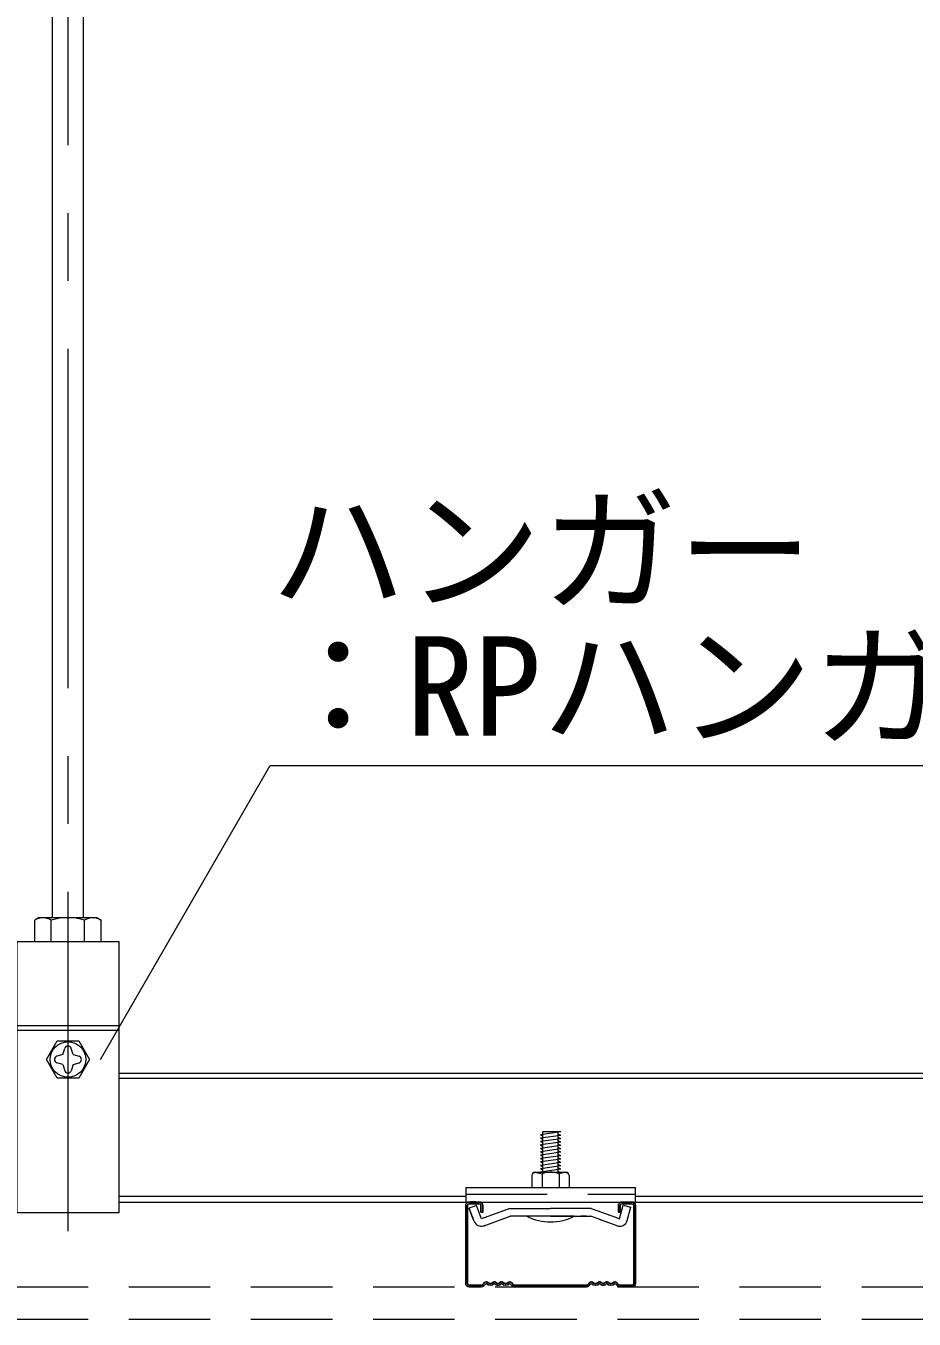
# Model space of a CAD drawing. Units: millimetres on the paper, enlarged 30 times, with parts at other scales. Extents: x -5790 to 5910, y -4184 to 4114.
# Drawn here: x -5134 to -4742, y -1147 to -575 of the extents above; entities that cross this region are included whole.
import ezdxf
from ezdxf.enums import TextEntityAlignment as Align

# ---------------------------------------------------------------- set-up
doc = ezdxf.new("R2010")
doc.units = ezdxf.units.MM
doc.header["$LTSCALE"] = 30
doc.linetypes.add('CHAIN1', pattern=[8, 5, -1, 1, -1])
doc.linetypes.add('DASHED1', pattern=[1.8, 1.2, -0.6])
for name, color, linetype, lineweight in [('3-0_中心線', 4, 'CHAIN1', 9), ('3-1_吊り材', 7, 'Continuous', 18), ('3-2_野縁受け', 3, 'Continuous', 18), ('3-3_野縁', 2, 'Continuous', 25), ('3-6_文字', 7, 'Continuous', 18), ('3-A_クリップ', 7, 'Continuous', 18), ('3-B_ビス', 3, 'Continuous', 18), ('3-C_パネル', 7, 'DASHED1', 18)]:
    doc.layers.add(name, color=color, linetype=linetype, lineweight=lineweight)
doc.styles.add('ＭＳ ゴシック', font='')
doc.styles.get('ＭＳ ゴシック').set_extended_font_data('MS Gothic')

msp = doc.modelspace()

# ---------------------------------------------------------------- linework, layer by layer
at = {"layer": '3-0_中心線'}
msp.add_line((-5115.78, -238.12), (-5115.78, -1131.17), dxfattribs=at)
at = {"layer": '3-1_吊り材'}
for p, q in [((-5122.53, -969.54), (-5122.53, -238.12)), ((-5109.03, -238.12), (-5109.03, -969.54)), ((-5128.51, -969.54), (-5130.48, -970.68)), ((-5130.48, -980.04), (-5130.48, -970.68)), ((-5128.51, -969.54), (-5103.05, -969.54)), ((-5123.13, -980.04), (-5123.13, -970.68)), ((-5108.43, -980.04), (-5108.43, -970.68)), ((-5103.05, -969.54), (-5101.08, -970.68)), ((-5101.08, -980.04), (-5101.08, -970.68)), ((-5138.28, -980.04), (-5093.28, -980.04)), ((-5130.48, -980.04), (-5101.08, -980.04)), ((-5093.28, -980.04), (-5093.28, -1100.04)), ((-5138.28, -1017.24), (-5093.28, -1017.24)), ((-5138.28, -1019.31), (-5093.28, -1019.31))]:
    msp.add_line(p, q, dxfattribs=at)
msp.add_lwpolyline([(-5093.28, -1100.04), (-5138.28, -1100.04), (-5138.28, -980.04)], dxfattribs=at)
for centre, radius, start, end in [((-5125.68, -979.69), 10.22, 96.3429, 118.0413), ((-5127.06, -976.85), 7.32, 57.5712, 88.0446), ((-5115.78, -993.86), 24.32, 72.412, 107.588), ((-5104.51, -976.85), 7.32, 91.9554, 122.4288), ((-5105.89, -979.69), 10.22, 61.9587, 83.6571)]:
    msp.add_arc(centre, radius, start, end, dxfattribs=at)
at = {"layer": '3-2_野縁受け'}
for p, q in [((-5093.28, -1038.24), (-3788.28, -1038.24)), ((-3788.28, -1040.64), (-5093.28, -1040.64)), ((-4939.91, -1092.84), (-5093.28, -1092.84)), ((-5093.28, -1095.24), (-4939.91, -1095.24)), ((-4488.41, -1092.84), (-4864.91, -1092.84)), ((-4864.91, -1095.24), (-4488.41, -1095.24))]:
    msp.add_line(p, q, dxfattribs=at)
at = {"layer": '3-3_野縁'}
for p, q in [((-4939.91, -1096.74), (-4939.91, -1131.17)), ((-4939.16, -1131.17), (-4939.16, -1096.74)), ((-4938.41, -1095.24), (-4933.91, -1095.24)), ((-4933.91, -1095.99), (-4938.41, -1095.99)), ((-4933.16, -1096.74), (-4933.16, -1099.74)), ((-4932.41, -1099.74), (-4932.41, -1096.74)), ((-4872.41, -1099.74), (-4872.41, -1096.74)), ((-4871.66, -1096.74), (-4871.66, -1099.74)), ((-4870.91, -1095.24), (-4866.41, -1095.24)), ((-4866.41, -1095.99), (-4870.91, -1095.99)), ((-4865.66, -1131.17), (-4865.66, -1096.74)), ((-4864.91, -1096.74), (-4864.91, -1131.17)), ((-4933.16, -1099.74), (-4932.41, -1099.74)), ((-4871.66, -1099.74), (-4872.41, -1099.74)), ((-4931.43, -1130.71), (-4932.49, -1131.77)), ((-4932.49, -1131.77), (-4931.43, -1130.71)), ((-4930.9, -1131.24), (-4931.96, -1132.3)), ((-4930.9, -1131.24), (-4931.96, -1132.3)), ((-4920.4, -1131.24), (-4919.34, -1132.3)), ((-4919.87, -1130.71), (-4918.81, -1131.77)), ((-4884.93, -1130.71), (-4885.99, -1131.77)), ((-4884.4, -1131.24), (-4885.46, -1132.3)), ((-4873.9, -1131.24), (-4872.84, -1132.3)), ((-4873.9, -1131.24), (-4872.84, -1132.3)), ((-4873.37, -1130.71), (-4872.31, -1131.77)), ((-4872.31, -1131.77), (-4873.37, -1130.71)), ((-4938.41, -1131.99), (-4933.02, -1131.99)), ((-4933.02, -1131.99), (-4938.4, -1131.99)), ((-4933.02, -1132.74), (-4938.4, -1132.74)), ((-4933.02, -1132.74), (-4938.4, -1132.74)), ((-4918.3, -1132.74), (-4902.42, -1132.74)), ((-4918.28, -1131.99), (-4886.52, -1131.99)), ((-4886.54, -1132.74), (-4902.42, -1132.74)), ((-4871.78, -1131.99), (-4866.4, -1131.99)), ((-4866.41, -1131.99), (-4871.78, -1131.99)), ((-4871.78, -1132.74), (-4866.4, -1132.74)), ((-4871.78, -1132.74), (-4866.4, -1132.74))]:
    msp.add_line(p, q, dxfattribs=at)
for centre, radius, start, end in [((-4938.41, -1096.74), 1.5, 90.003, 180.003), ((-4938.41, -1096.74), 0.75, 90, 180), ((-4933.91, -1096.74), 1.5, 0.003, 90.003), ((-4933.91, -1096.74), 0.75, 0.007, 90), ((-4870.91, -1096.74), 1.5, 89.997, 179.997), ((-4870.91, -1096.74), 0.75, 90, 180), ((-4866.41, -1096.74), 1.5, 359.997, 89.997), ((-4866.41, -1096.74), 0.75, 0, 90), ((-4938.41, -1131.24), 1.5, 177.476, 270), ((-4938.41, -1131.24), 1.5, 177.476, 270), ((-4938.41, -1131.24), 0.75, 180, 270), ((-4933.02, -1131.24), 0.75, 270, 315), ((-4933.02, -1131.24), 0.75, 270, 315), ((-4930.9, -1131.24), 0.75, 46.3972, 135), ((-4929.02, -1129.27), 2.72, 226.3972, 313.6028), ((-4929.02, -1129.27), 1.97, 226.3972, 313.6028), ((-4927.15, -1131.24), 0.75, 36.8699, 133.6028), ((-4925.65, -1130.11), 1.88, 216.8699, 323.1301), ((-4925.65, -1130.11), 1.12, 216.8699, 323.1301), ((-4924.15, -1131.24), 0.75, 46.3972, 143.1301), ((-4924.15, -1131.24), 0.75, 36.8699, 143.1301), ((-4922.27, -1129.27), 2.72, 226.3972, 313.6028), ((-4922.27, -1129.27), 1.97, 226.3972, 313.6028), ((-4920.4, -1131.24), 0.75, 45, 133.6028), ((-4918.28, -1131.24), 0.75, 225, 270), ((-4886.52, -1131.24), 0.75, 270, 315), ((-4884.4, -1131.24), 0.75, 46.3972, 135), ((-4882.52, -1129.27), 2.72, 226.3972, 313.6028), ((-4882.52, -1129.27), 1.97, 226.3972, 313.6028), ((-4880.65, -1131.24), 0.75, 36.8699, 143.1301), ((-4880.65, -1131.24), 0.75, 36.8699, 133.6028), ((-4879.15, -1130.11), 1.88, 216.8699, 323.1301), ((-4879.15, -1130.11), 1.12, 216.8699, 323.1301), ((-4877.65, -1131.24), 0.75, 46.3972, 143.1301), ((-4875.77, -1129.27), 2.72, 226.3972, 313.6028), ((-4875.77, -1129.27), 1.97, 226.3972, 313.6028), ((-4873.9, -1131.24), 0.75, 45, 133.6028), ((-4871.78, -1131.24), 0.75, 225, 270), ((-4871.78, -1131.24), 0.75, 225, 270), ((-4866.41, -1131.24), 1.5, 270, 2.524), ((-4866.41, -1131.24), 1.5, 270, 2.524), ((-4866.41, -1131.24), 0.75, 270, 0), ((-4933.02, -1131.24), 1.5, 270, 315), ((-4933.02, -1131.24), 1.5, 270, 315), ((-4918.28, -1131.24), 1.5, 225, 270), ((-4886.52, -1131.24), 1.5, 270, 315), ((-4871.78, -1131.24), 1.5, 225, 270), ((-4871.78, -1131.24), 1.5, 225, 270)]:
    msp.add_arc(centre, radius, start, end, dxfattribs=at)
at = {"layer": '3-6_文字'}
for p, q in [((-5101.33, -1032.24), (-5026.33, -902.33)), ((-5026.33, -902.33), (-4396.33, -902.33))]:
    msp.add_line(p, q, dxfattribs=at)
at = {"layer": '3-A_クリップ'}
for p, q in [((-4939.91, -1088.79), (-4939.91, -1095.24)), ((-4939.91, -1088.79), (-4864.91, -1088.79)), ((-4864.91, -1095.24), (-4864.91, -1088.79)), ((-4939.91, -1095.24), (-4864.91, -1095.24)), ((-4935.1, -1096.72), (-4938.34, -1097.9)), ((-4935.1, -1096.72), (-4938.34, -1097.9)), ((-4935.46, -1095.21), (-4937.71, -1095.21)), ((-4932.94, -1102.64), (-4935.1, -1096.72)), ((-4932.94, -1102.64), (-4935.1, -1096.72)), ((-4871.88, -1102.64), (-4870.25, -1096.56)), ((-4870.25, -1096.56), (-4866.91, -1097.45)), ((-4868.5, -1103.38), (-4866.91, -1097.45)), ((-4936.24, -1103.67), (-4938.34, -1097.9)), ((-4936.55, -1102.83), (-4938.34, -1097.9)), ((-4920.4, -1098.07), (-4932.94, -1102.64)), ((-4931.79, -1105.73), (-4920.25, -1101.52)), ((-4920.4, -1098.07), (-4902.41, -1098.07)), ((-4919.23, -1101.52), (-4920.25, -1101.52)), ((-4902.41, -1101.52), (-4919.23, -1101.52)), ((-4884.42, -1098.07), (-4902.41, -1098.07)), ((-4884.42, -1098.07), (-4902.41, -1098.07)), ((-4884.42, -1098.07), (-4902.41, -1098.07)), ((-4902.41, -1101.52), (-4885.59, -1101.52)), ((-4902.41, -1101.52), (-4887.81, -1101.52)), ((-4902.41, -1101.52), (-4888.69, -1101.52)), ((-4888.18, -1101.52), (-4885.59, -1101.52)), ((-4887.44, -1101.52), (-4884.57, -1101.52)), ((-4879.71, -1103.29), (-4884.57, -1101.52)), ((-4884.42, -1098.07), (-4873.32, -1102.11)), ((-4873.03, -1105.73), (-4880.82, -1102.89)), ((-4873.76, -1101.95), (-4871.88, -1102.64))]:
    msp.add_line(p, q, dxfattribs=at)
at = {"layer": '3-A_クリップ', "linetype": 'DASHED1'}
msp.add_line((-4939.91, -1091.79), (-4864.91, -1091.79), dxfattribs=at)
at = {"layer": '3-A_クリップ', "color": 4, "lineweight": 9}
msp.add_line((-4886.57, -1101.52), (-4889.09, -1101.52), dxfattribs=at)
at = {"layer": '3-A_クリップ'}
for centre, start, end in [((-4933, -1102.49), 200, 300), ((-4871.83, -1102.49), 245, 345)]:
    msp.add_arc(centre, 3.45, start, end, dxfattribs=at)
at = {"layer": '3-B_ビス'}
for p, q in [((-5118.03, -1029.99), (-5117.22, -1027.3)), ((-5113.53, -1029.99), (-5114.35, -1027.3)), ((-5118.03, -1029.99), (-5120.72, -1030.8)), ((-5118.03, -1034.49), (-5120.72, -1033.67)), ((-5118.03, -1034.49), (-5117.22, -1037.17)), ((-5113.53, -1034.49), (-5114.35, -1037.17)), ((-5113.53, -1029.99), (-5110.85, -1030.8)), ((-5113.53, -1034.49), (-5110.85, -1033.67)), ((-4897.91, -1065.76), (-4906.91, -1067.02)), ((-4906.91, -1067.02), (-4905.78, -1067.62)), ((-4897.91, -1067.26), (-4906.91, -1068.52)), ((-4906.91, -1068.52), (-4905.78, -1069.12)), ((-4897.91, -1068.76), (-4906.91, -1070.02)), ((-4905.78, -1064.02), (-4899.03, -1064.02)), ((-4905.78, -1082.04), (-4905.78, -1064.02)), ((-4897.91, -1064.26), (-4899.03, -1064.02)), ((-4899.03, -1082.04), (-4899.03, -1064.07)), ((-4897.91, -1065.76), (-4899.03, -1065.17)), ((-4897.91, -1067.26), (-4899.03, -1066.67)), ((-4897.91, -1068.76), (-4899.03, -1068.17)), ((-4906.91, -1070.02), (-4905.78, -1070.62)), ((-4897.91, -1070.26), (-4906.91, -1071.52)), ((-4906.91, -1071.52), (-4905.78, -1072.12)), ((-4897.91, -1071.76), (-4906.91, -1073.02)), ((-4906.91, -1073.02), (-4905.78, -1073.62)), ((-4897.91, -1073.26), (-4906.91, -1074.52)), ((-4906.91, -1074.52), (-4905.78, -1075.12)), ((-4897.91, -1070.26), (-4899.03, -1069.67)), ((-4897.91, -1071.76), (-4899.03, -1071.17)), ((-4897.91, -1073.26), (-4899.03, -1072.67)), ((-4897.91, -1074.76), (-4899.03, -1074.17)), ((-4897.91, -1074.76), (-4906.91, -1076.02)), ((-4906.91, -1076.02), (-4905.78, -1076.62)), ((-4897.91, -1076.26), (-4906.91, -1077.52)), ((-4906.91, -1077.52), (-4905.78, -1078.12)), ((-4897.91, -1077.76), (-4906.91, -1079.02)), ((-4906.91, -1079.02), (-4905.78, -1079.62)), ((-4897.91, -1079.26), (-4906.91, -1080.52)), ((-4897.91, -1076.26), (-4899.03, -1075.67)), ((-4897.91, -1077.76), (-4899.03, -1077.17)), ((-4897.91, -1079.26), (-4899.03, -1078.67)), ((-4897.91, -1080.76), (-4899.03, -1080.17)), ((-4897.91, -1080.76), (-4899.03, -1080.17)), ((-4910.66, -1083.54), (-4910.66, -1088.79)), ((-4909.66, -1082.29), (-4910.36, -1082.64)), ((-4909.66, -1082.29), (-4910.36, -1082.64)), ((-4909.16, -1082.04), (-4895.66, -1082.04)), ((-4908.62, -1082.17), (-4906.16, -1082.79)), ((-4908.62, -1082.17), (-4906.16, -1082.79)), ((-4906.91, -1080.52), (-4905.78, -1081.12)), ((-4906.91, -1080.52), (-4905.78, -1081.12)), ((-4897.91, -1080.76), (-4906.91, -1082.02)), ((-4897.91, -1080.76), (-4906.91, -1082.02)), ((-4906.16, -1082.79), (-4906.16, -1082.81)), ((-4906.16, -1082.81), (-4906.16, -1088.79)), ((-4899.08, -1082.63), (-4898.66, -1082.78)), ((-4899.08, -1082.63), (-4898.66, -1082.78)), ((-4898.33, -1082.04), (-4899.03, -1081.67)), ((-4898.33, -1082.04), (-4899.03, -1081.67)), ((-4896.19, -1082.17), (-4898.66, -1082.78)), ((-4896.19, -1082.17), (-4898.66, -1082.78)), ((-4898.66, -1082.78), (-4898.66, -1088.79)), ((-4895.17, -1082.28), (-4894.47, -1082.63)), ((-4895.17, -1082.28), (-4894.47, -1082.63)), ((-4894.16, -1083.54), (-4894.16, -1088.79)), ((-4910.66, -1088.79), (-4894.16, -1088.79)), ((-4891.91, -1101.52), (-4912.91, -1101.52))]:
    msp.add_line(p, q, dxfattribs=at)
msp.add_lwpolyline([(-5120.55, -1023.99), (-5111.02, -1023.99), (-5106.26, -1032.24), (-5111.02, -1040.49), (-5120.55, -1040.49), (-5125.31, -1032.24)], close=True, dxfattribs=at)
msp.add_lwpolyline([(-4897.91, -1064.26), (-4906.91, -1065.52), (-4905.78, -1066.12)], dxfattribs=at)
msp.add_circle((-5115.78, -1032.24), 7.86, dxfattribs=at)
for centre, radius, start, end in [((-5115.78, -1027.74), 1.5, 16.8745, 163.1255), ((-5120.28, -1032.24), 1.5, 106.8745, 253.1255), ((-5111.28, -1032.24), 1.5, 286.8745, 73.1255), ((-5115.78, -1036.74), 1.5, 196.8745, 343.1255), ((-4909.16, -1083.54), 1.5, 90, 180), ((-4908.98, -1083.63), 1.5, 75.942, 116.6021), ((-4908.98, -1083.63), 1.5, 75.942, 116.6021), ((-4902.41, -1091.79), 9.75, 70.0182, 112.6198), ((-4902.41, -1091.79), 9.75, 70.0182, 112.6198), ((-4895.83, -1083.63), 1.5, 63.7347, 103.8602), ((-4895.83, -1083.63), 1.5, 63.7347, 103.8602), ((-4895.66, -1083.54), 1.5, 0, 90), ((-4902.41, -1080.52), 23.48, 243.4349, 296.565)]:
    msp.add_arc(centre, radius, start, end, dxfattribs=at)
at = {"layer": '3-C_パネル'}
for p, q in [((-5412.86, -1132.74), (-2112.58, -1132.74)), ((-5412.86, -1146.99), (-2112.58, -1146.99))]:
    msp.add_line(p, q, dxfattribs=at)

# ---------------------------------------------------------------- texts
at = {"layer": '3-6_文字', "color": 4, "style": 'ＭＳ ゴシック'}
for s, p in [('ハンガー', (-5026.33, -842.33)), ('：RPハンガー（C38用）', (-5026.33, -902.33))]:
    msp.add_text(s, height=43.99, dxfattribs=at).set_placement(p, align=Align.BOTTOM_LEFT)

doc.saveas('drawing.dxf')
